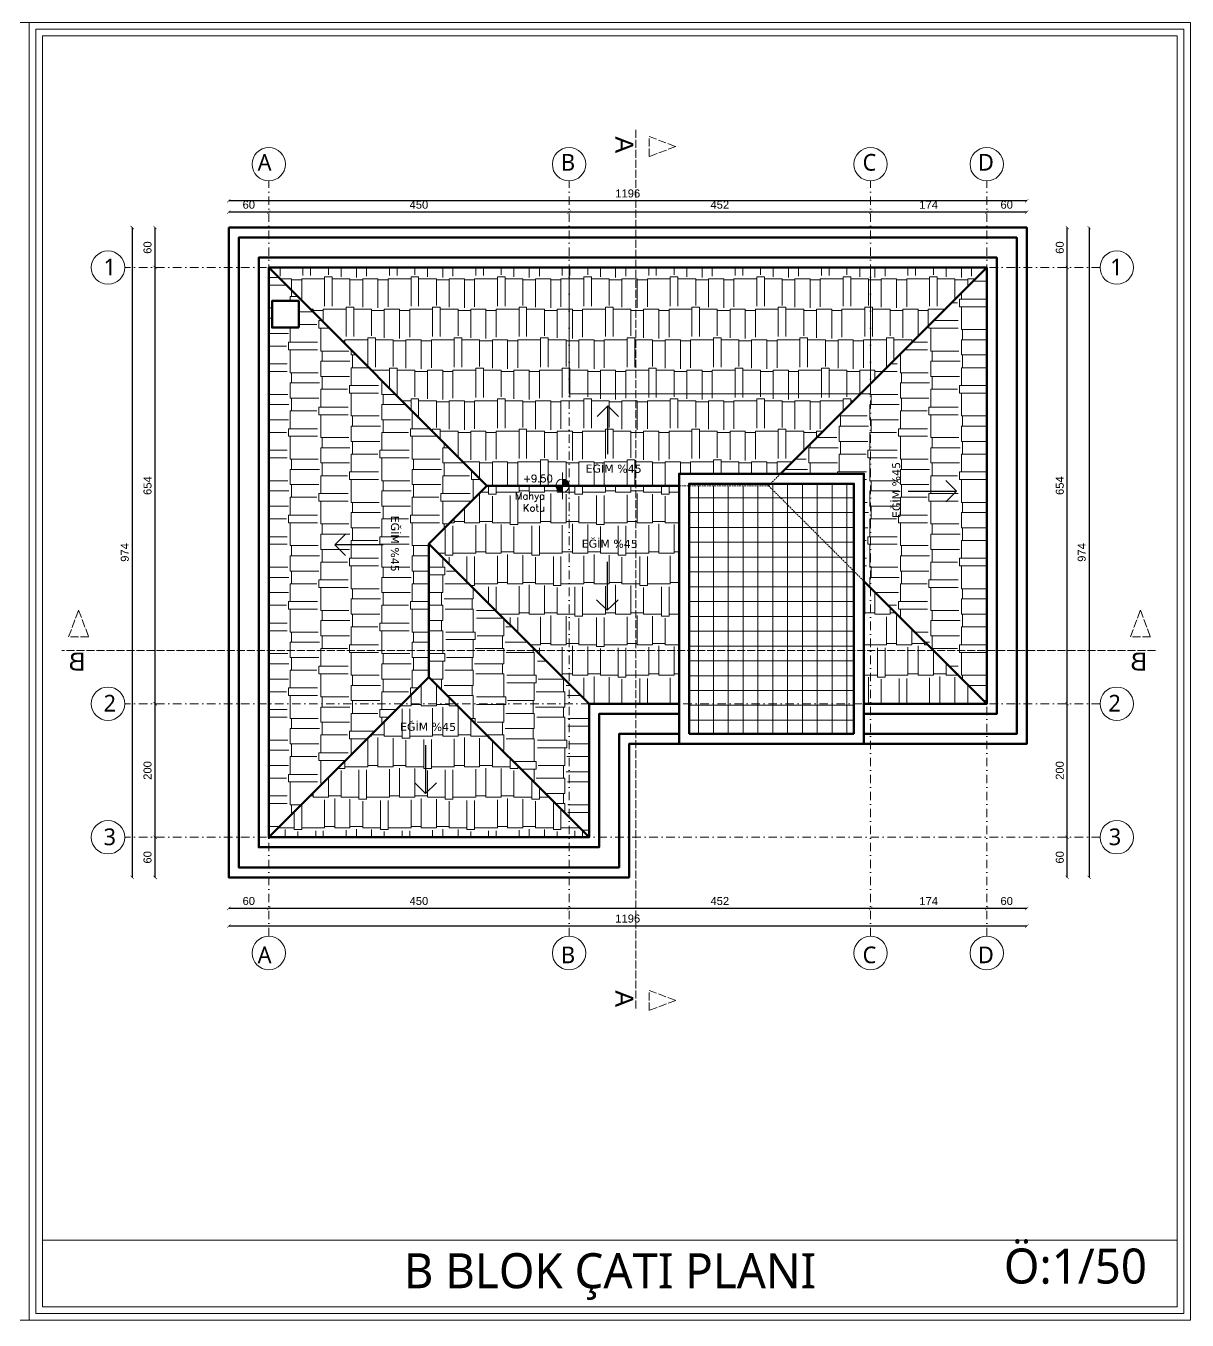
# Model space of a CAD drawing. Header units: millimetres. Extents: x 14753 to 45183, y 5640 to 19518.
# Drawn here: x 24934 to 26674, y 15623 to 17563 of the extents above; entities that cross this region are included whole.
import ezdxf

# ---------------------------------------------------------------- set-up
doc = ezdxf.new("R2010")
doc.units = ezdxf.units.MM
for name, pattern in [('ACAD_ISO02W100', [15, 12, -3]), ('DASHDOT', [25.4, 12.7, -6.35, 0, -6.35]), ('HIDDEN', [0.375, 0.25, -0.125])]:
    doc.linetypes.add(name, pattern=pattern)
for name, color, linetype, lineweight in [('A Antet', 35, 'Continuous', 18), ('CERCEVE', 66, 'Continuous', 0), ('Duvar', 1, 'Continuous', 50), ('Görüneyen', 250, 'HIDDEN', 0), ('k aks', 44, 'DASHDOT', 18), ('k dis olcu', 43, 'Continuous', 18), ('k kolon', 1, 'Continuous', 53), ('k kot', 31, 'Continuous', 20), ('k merd izdş', 153, 'HIDDEN', 9), ('k pencere', 4, 'Continuous', 25), ('k tarama', 252, 'Continuous', 9), ('k ıslak mekan tarama', 252, 'Continuous', 9), ('kesiklii çizgi', 244, 'ACAD_ISO02W100', 5)]:
    doc.layers.add(name, color=color, linetype=linetype, lineweight=lineweight)
doc.layers.add('Standart', color=7, linetype='Continuous')
doc.layers.add('YAzı', color=7, linetype='Continuous')
doc.styles.add('MtXpl_Segoe_UI', font='segoeui.ttf')
doc.styles.add('OLCU', font='romans.shx')
doc.styles.get("Standard").update_dxf_attribs({"font": 'arial.ttf'})
doc.dimstyles.new('icölcü', dxfattribs={"dimtxt": 12, "dimasz": 5, "dimexe": 1.25, "dimexo": 0.625, "dimgap": 5, "dimtad": 1, "dimdec": 0, "dimtxsty": 'Standard', "dimblk": 'ARCHTICK', "dimcen": -10, "dimse1": 1, "dimse2": 1, "dimadec": 0, "dimazin": 0, "dimtfac": 1, "dimtdec": 0, "dimtix": 1, "dimtmove": 0, "dimatfit": 3, "dimldrblk": 'ARCHTICK', "dimfxl": 1, "dimarcsym": 0})

# ---------------------------------------------------------------- blocks, each defined once
blk = doc.blocks.new('KESİT')
at = {"layer": 'kesiklii çizgi', "color": 3}
for p, q in [((381040, 4552600), (381000, 4552585)), ((381060, 4552610), (381060, 4551290)), ((381000, 4552585), (381040, 4552570)), ((380303.5, 4551890), (380288.5, 4551850)), ((380318.5, 4551850), (380303.5, 4551890)), ((381895, 4551890), (381880, 4551850)), ((381910, 4551850), (381895, 4551890)), ((380281.1, 4551829.5), (381920, 4551829.5)), ((381040, 4551320), (381000, 4551305)), ((381000, 4551305), (381040, 4551290))]:
    blk.add_line(p, q, dxfattribs=at)
for points in [[(381040, 4552570), (381040, 4552600)], [(380288.5, 4551850), (380318.5, 4551850)], [(381880, 4551850), (381910, 4551850)], [(381040, 4551290), (381040, 4551320)]]:
    blk.add_lwpolyline(points, dxfattribs=at)
for p in [(381090.5, 4552575), (381090.5, 4551295)]:
    blk.add_text('A', height=27, rotation=90, dxfattribs=at).set_placement(p)
for p in [(380293.5, 4551799.5), (381885, 4551799.5)]:
    blk.add_text('B', height=27, dxfattribs=at).set_placement(p)
blk = doc.blocks.new('_ArchTick')
at = {"color": 0, "linetype": 'ByBlock', "const_width": 0.15}
blk.add_lwpolyline([(-0.5, -0.5), (0.5, 0.5)], dxfattribs=at)
blk = doc.blocks.new('*D225')
at = {"layer": 'Defpoints', "color": 0, "transparency": 16777216}
for p in [(25237.9, 17300.3), (25237.9, 17260.3), (26433.9, 17260.3)]:
    blk.add_point(p, dxfattribs=at)
at = {"layer": 'k dis olcu', "color": 0, "lineweight": -2, "transparency": 16777216}
blk.add_line((26433.9, 17300.3), (25237.9, 17300.3), dxfattribs=at)
at = {"layer": 'k dis olcu', "color": 0, "lineweight": -2, "transparency": 16777216, "xscale": 5, "yscale": 5, "zscale": 5, "rotation": 180}
blk.add_blockref('_ArchTick', (25237.9, 17300.3), dxfattribs=at)
at = {"layer": 'k dis olcu', "color": 0, "lineweight": -2, "transparency": 16777216, "xscale": 5, "yscale": 5, "zscale": 5}
blk.add_blockref('_ArchTick', (26433.9, 17300.3), dxfattribs=at)
at = {"layer": 'k dis olcu', "color": 0, "transparency": 16777216, "insert": (25835.9, 17311.4), "char_height": 12, "attachment_point": 5}
blk.add_mtext('1196', dxfattribs=at)
blk = doc.blocks.new('*D226')
at = {"layer": 'Defpoints', "color": 0, "transparency": 16777216}
for p in [(26373.9, 17283.4), (26373.9, 17260.3), (26433.9, 17260.3)]:
    blk.add_point(p, dxfattribs=at)
at = {"layer": 'k dis olcu', "color": 0, "lineweight": -2, "transparency": 16777216}
blk.add_line((26433.9, 17283.4), (26373.9, 17283.4), dxfattribs=at)
at = {"layer": 'k dis olcu', "color": 0, "lineweight": -2, "transparency": 16777216, "xscale": 5, "yscale": 5, "zscale": 5, "rotation": 180}
blk.add_blockref('_ArchTick', (26373.9, 17283.4), dxfattribs=at)
at = {"layer": 'k dis olcu', "color": 0, "lineweight": -2, "transparency": 16777216, "xscale": 5, "yscale": 5, "zscale": 5}
blk.add_blockref('_ArchTick', (26433.9, 17283.4), dxfattribs=at)
at = {"layer": 'k dis olcu', "color": 0, "transparency": 16777216, "insert": (26403.9, 17294.5), "char_height": 12, "attachment_point": 5}
blk.add_mtext('60', dxfattribs=at)
blk = doc.blocks.new('*D227')
at = {"layer": 'Defpoints', "color": 0, "transparency": 16777216}
for p in [(26199.9, 17283.4), (26199.9, 17283.4), (26373.9, 17260.3)]:
    blk.add_point(p, dxfattribs=at)
at = {"layer": 'k dis olcu', "color": 0, "lineweight": -2, "transparency": 16777216}
blk.add_line((26373.9, 17283.4), (26199.9, 17283.4), dxfattribs=at)
at = {"layer": 'k dis olcu', "color": 0, "lineweight": -2, "transparency": 16777216, "xscale": 5, "yscale": 5, "zscale": 5, "rotation": 180}
blk.add_blockref('_ArchTick', (26199.9, 17283.4), dxfattribs=at)
at = {"layer": 'k dis olcu', "color": 0, "lineweight": -2, "transparency": 16777216, "xscale": 5, "yscale": 5, "zscale": 5}
blk.add_blockref('_ArchTick', (26373.9, 17283.4), dxfattribs=at)
at = {"layer": 'k dis olcu', "color": 0, "transparency": 16777216, "insert": (26286.9, 17294.4), "char_height": 12, "attachment_point": 5}
blk.add_mtext('174', dxfattribs=at)
blk = doc.blocks.new('*D228')
at = {"layer": 'Defpoints', "color": 0, "transparency": 16777216}
for p in [(25747.9, 17283.4), (25747.9, 17283.4), (26199.9, 17283.4)]:
    blk.add_point(p, dxfattribs=at)
at = {"layer": 'k dis olcu', "color": 0, "lineweight": -2, "transparency": 16777216}
blk.add_line((26199.9, 17283.4), (25747.9, 17283.4), dxfattribs=at)
at = {"layer": 'k dis olcu', "color": 0, "lineweight": -2, "transparency": 16777216, "xscale": 5, "yscale": 5, "zscale": 5, "rotation": 180}
blk.add_blockref('_ArchTick', (25747.9, 17283.4), dxfattribs=at)
at = {"layer": 'k dis olcu', "color": 0, "lineweight": -2, "transparency": 16777216, "xscale": 5, "yscale": 5, "zscale": 5}
blk.add_blockref('_ArchTick', (26199.9, 17283.4), dxfattribs=at)
at = {"layer": 'k dis olcu', "color": 0, "transparency": 16777216, "insert": (25973.9, 17294.5), "char_height": 12, "attachment_point": 5}
blk.add_mtext('452', dxfattribs=at)
blk = doc.blocks.new('*D229')
at = {"layer": 'Defpoints', "color": 0, "transparency": 16777216}
for p in [(25297.9, 17283.4), (25297.9, 17283.4), (25747.9, 17283.4)]:
    blk.add_point(p, dxfattribs=at)
at = {"layer": 'k dis olcu', "color": 0, "lineweight": -2, "transparency": 16777216}
blk.add_line((25747.9, 17283.4), (25297.9, 17283.4), dxfattribs=at)
at = {"layer": 'k dis olcu', "color": 0, "lineweight": -2, "transparency": 16777216, "xscale": 5, "yscale": 5, "zscale": 5, "rotation": 180}
blk.add_blockref('_ArchTick', (25297.9, 17283.4), dxfattribs=at)
at = {"layer": 'k dis olcu', "color": 0, "lineweight": -2, "transparency": 16777216, "xscale": 5, "yscale": 5, "zscale": 5}
blk.add_blockref('_ArchTick', (25747.9, 17283.4), dxfattribs=at)
at = {"layer": 'k dis olcu', "color": 0, "transparency": 16777216, "insert": (25522.9, 17294.5), "char_height": 12, "attachment_point": 5}
blk.add_mtext('450', dxfattribs=at)
blk = doc.blocks.new('*D230')
at = {"layer": 'Defpoints', "color": 0, "transparency": 16777216}
for p in [(25237.9, 17283.4), (25297.9, 17283.4), (25237.9, 17260.3)]:
    blk.add_point(p, dxfattribs=at)
at = {"layer": 'k dis olcu', "color": 0, "lineweight": -2, "transparency": 16777216}
blk.add_line((25297.9, 17283.4), (25237.9, 17283.4), dxfattribs=at)
at = {"layer": 'k dis olcu', "color": 0, "lineweight": -2, "transparency": 16777216, "xscale": 5, "yscale": 5, "zscale": 5, "rotation": 180}
blk.add_blockref('_ArchTick', (25237.9, 17283.4), dxfattribs=at)
at = {"layer": 'k dis olcu', "color": 0, "lineweight": -2, "transparency": 16777216, "xscale": 5, "yscale": 5, "zscale": 5}
blk.add_blockref('_ArchTick', (25297.9, 17283.4), dxfattribs=at)
at = {"layer": 'k dis olcu', "color": 0, "transparency": 16777216, "insert": (25267.9, 17294.5), "char_height": 12, "attachment_point": 5}
blk.add_mtext('60', dxfattribs=at)
blk = doc.blocks.new('*D231')
at = {"layer": 'Defpoints', "color": 0, "transparency": 16777216}
for p in [(25237.9, 17260.3), (25093.2, 16286.3), (25237.9, 16286.3)]:
    blk.add_point(p, dxfattribs=at)
at = {"layer": 'k dis olcu', "color": 0, "lineweight": -2, "transparency": 16777216}
blk.add_line((25093.2, 17260.3), (25093.2, 16286.3), dxfattribs=at)
at = {"layer": 'k dis olcu', "color": 0, "lineweight": -2, "transparency": 16777216, "xscale": 5, "yscale": 5, "zscale": 5}
for p, rotation in [((25093.2, 17260.3), 90), ((25093.2, 16286.3), 270)]:
    blk.add_blockref('_ArchTick', p, dxfattribs=dict(at, rotation=rotation))
at = {"layer": 'k dis olcu', "color": 0, "transparency": 16777216, "insert": (25082.1, 16773.3), "char_height": 12, "attachment_point": 5, "rotation": 90}
blk.add_mtext('974', dxfattribs=at)
blk = doc.blocks.new('*D232')
at = {"layer": 'Defpoints', "color": 0, "transparency": 16777216}
for p in [(25127.4, 16346.3), (25237.9, 16346.3), (25237.9, 16286.3)]:
    blk.add_point(p, dxfattribs=at)
at = {"layer": 'k dis olcu', "color": 0, "lineweight": -2, "transparency": 16777216}
blk.add_line((25127.4, 16286.3), (25127.4, 16346.3), dxfattribs=at)
at = {"layer": 'k dis olcu', "color": 0, "lineweight": -2, "transparency": 16777216, "xscale": 5, "yscale": 5, "zscale": 5}
for p, rotation in [((25127.4, 16346.3), 90), ((25127.4, 16286.3), 270)]:
    blk.add_blockref('_ArchTick', p, dxfattribs=dict(at, rotation=rotation))
at = {"layer": 'k dis olcu', "color": 0, "transparency": 16777216, "insert": (25116.2, 16316.3), "char_height": 12, "attachment_point": 5, "rotation": 90}
blk.add_mtext('60', dxfattribs=at)
blk = doc.blocks.new('*D233')
at = {"layer": 'Defpoints', "color": 0, "transparency": 16777216}
for p in [(25127.4, 16546.6), (25127.4, 16546.6), (25237.9, 16346.3)]:
    blk.add_point(p, dxfattribs=at)
at = {"layer": 'k dis olcu', "color": 0, "lineweight": -2, "transparency": 16777216}
blk.add_line((25127.4, 16346.3), (25127.4, 16546.6), dxfattribs=at)
at = {"layer": 'k dis olcu', "color": 0, "lineweight": -2, "transparency": 16777216, "xscale": 5, "yscale": 5, "zscale": 5}
for p, rotation in [((25127.4, 16546.6), 90), ((25127.4, 16346.3), 270)]:
    blk.add_blockref('_ArchTick', p, dxfattribs=dict(at, rotation=rotation))
at = {"layer": 'k dis olcu', "color": 0, "transparency": 16777216, "insert": (25116.2, 16446.5), "char_height": 12, "attachment_point": 5, "rotation": 90}
blk.add_mtext('200', dxfattribs=at)
blk = doc.blocks.new('*D234')
at = {"layer": 'Defpoints', "color": 0, "transparency": 16777216}
for p in [(25127.4, 17200.3), (25127.4, 17200.3), (25127.4, 16546.6)]:
    blk.add_point(p, dxfattribs=at)
at = {"layer": 'k dis olcu', "color": 0, "lineweight": -2, "transparency": 16777216}
blk.add_line((25127.4, 16546.6), (25127.4, 17200.3), dxfattribs=at)
at = {"layer": 'k dis olcu', "color": 0, "lineweight": -2, "transparency": 16777216, "xscale": 5, "yscale": 5, "zscale": 5}
for p, rotation in [((25127.4, 17200.3), 90), ((25127.4, 16546.6), 270)]:
    blk.add_blockref('_ArchTick', p, dxfattribs=dict(at, rotation=rotation))
at = {"layer": 'k dis olcu', "color": 0, "transparency": 16777216, "insert": (25116.2, 16873.5), "char_height": 12, "attachment_point": 5, "rotation": 90}
blk.add_mtext('654', dxfattribs=at)
blk = doc.blocks.new('*D235')
at = {"layer": 'Defpoints', "color": 0, "transparency": 16777216}
for p in [(25127.4, 17260.3), (25237.9, 17260.3), (25127.4, 17200.3)]:
    blk.add_point(p, dxfattribs=at)
at = {"layer": 'k dis olcu', "color": 0, "lineweight": -2, "transparency": 16777216}
blk.add_line((25127.4, 17200.3), (25127.4, 17260.3), dxfattribs=at)
at = {"layer": 'k dis olcu', "color": 0, "lineweight": -2, "transparency": 16777216, "xscale": 5, "yscale": 5, "zscale": 5}
for p, rotation in [((25127.4, 17260.3), 90), ((25127.4, 17200.3), 270)]:
    blk.add_blockref('_ArchTick', p, dxfattribs=dict(at, rotation=rotation))
at = {"layer": 'k dis olcu', "color": 0, "transparency": 16777216, "insert": (25116.2, 17230.3), "char_height": 12, "attachment_point": 5, "rotation": 90}
blk.add_mtext('60', dxfattribs=at)
blk = doc.blocks.new('*D236')
at = {"layer": 'Defpoints', "color": 0, "transparency": 16777216}
for p in [(26433.9, 17260.3), (25837.9, 16286.3), (26527.5, 16286.3)]:
    blk.add_point(p, dxfattribs=at)
at = {"layer": 'k dis olcu', "color": 0, "lineweight": -2, "transparency": 16777216}
blk.add_line((26527.5, 17260.3), (26527.5, 16286.3), dxfattribs=at)
at = {"layer": 'k dis olcu', "color": 0, "lineweight": -2, "transparency": 16777216, "xscale": 5, "yscale": 5, "zscale": 5}
for p, rotation in [((26527.5, 17260.3), 90), ((26527.5, 16286.3), 270)]:
    blk.add_blockref('_ArchTick', p, dxfattribs=dict(at, rotation=rotation))
at = {"layer": 'k dis olcu', "color": 0, "transparency": 16777216, "insert": (26516.4, 16773.3), "char_height": 12, "attachment_point": 5, "rotation": 90}
blk.add_mtext('974', dxfattribs=at)
blk = doc.blocks.new('*D237')
at = {"layer": 'Defpoints', "color": 0, "transparency": 16777216}
for p in [(25837.9, 16346.3), (26494.7, 16346.3), (25837.9, 16286.3)]:
    blk.add_point(p, dxfattribs=at)
at = {"layer": 'k dis olcu', "color": 0, "lineweight": -2, "transparency": 16777216}
blk.add_line((26494.7, 16286.3), (26494.7, 16346.3), dxfattribs=at)
at = {"layer": 'k dis olcu', "color": 0, "lineweight": -2, "transparency": 16777216, "xscale": 5, "yscale": 5, "zscale": 5}
for p, rotation in [((26494.7, 16346.3), 90), ((26494.7, 16286.3), 270)]:
    blk.add_blockref('_ArchTick', p, dxfattribs=dict(at, rotation=rotation))
at = {"layer": 'k dis olcu', "color": 0, "transparency": 16777216, "insert": (26483.5, 16316.3), "char_height": 12, "attachment_point": 5, "rotation": 90}
blk.add_mtext('60', dxfattribs=at)
blk = doc.blocks.new('*D238')
at = {"layer": 'Defpoints', "color": 0, "transparency": 16777216}
for p in [(26433.9, 16546.6), (26494.7, 16546.6), (25837.9, 16346.3)]:
    blk.add_point(p, dxfattribs=at)
at = {"layer": 'k dis olcu', "color": 0, "lineweight": -2, "transparency": 16777216}
blk.add_line((26494.7, 16346.3), (26494.7, 16546.6), dxfattribs=at)
at = {"layer": 'k dis olcu', "color": 0, "lineweight": -2, "transparency": 16777216, "xscale": 5, "yscale": 5, "zscale": 5}
for p, rotation in [((26494.7, 16546.6), 90), ((26494.7, 16346.3), 270)]:
    blk.add_blockref('_ArchTick', p, dxfattribs=dict(at, rotation=rotation))
at = {"layer": 'k dis olcu', "color": 0, "transparency": 16777216, "insert": (26483.5, 16446.5), "char_height": 12, "attachment_point": 5, "rotation": 90}
blk.add_mtext('200', dxfattribs=at)
blk = doc.blocks.new('*D239')
at = {"layer": 'Defpoints', "color": 0, "transparency": 16777216}
for p in [(26433.9, 17200.3), (26494.7, 17200.3), (26433.9, 16546.6)]:
    blk.add_point(p, dxfattribs=at)
at = {"layer": 'k dis olcu', "color": 0, "lineweight": -2, "transparency": 16777216}
blk.add_line((26494.7, 16546.6), (26494.7, 17200.3), dxfattribs=at)
at = {"layer": 'k dis olcu', "color": 0, "lineweight": -2, "transparency": 16777216, "xscale": 5, "yscale": 5, "zscale": 5}
for p, rotation in [((26494.7, 17200.3), 90), ((26494.7, 16546.6), 270)]:
    blk.add_blockref('_ArchTick', p, dxfattribs=dict(at, rotation=rotation))
at = {"layer": 'k dis olcu', "color": 0, "transparency": 16777216, "insert": (26483.5, 16873.5), "char_height": 12, "attachment_point": 5, "rotation": 90}
blk.add_mtext('654', dxfattribs=at)
blk = doc.blocks.new('*D240')
at = {"layer": 'Defpoints', "color": 0, "transparency": 16777216}
for p in [(26433.9, 17260.3), (26494.7, 17260.3), (26433.9, 17200.3)]:
    blk.add_point(p, dxfattribs=at)
at = {"layer": 'k dis olcu', "color": 0, "lineweight": -2, "transparency": 16777216}
blk.add_line((26494.7, 17200.3), (26494.7, 17260.3), dxfattribs=at)
at = {"layer": 'k dis olcu', "color": 0, "lineweight": -2, "transparency": 16777216, "xscale": 5, "yscale": 5, "zscale": 5}
for p, rotation in [((26494.7, 17260.3), 90), ((26494.7, 17200.3), 270)]:
    blk.add_blockref('_ArchTick', p, dxfattribs=dict(at, rotation=rotation))
at = {"layer": 'k dis olcu', "color": 0, "transparency": 16777216, "insert": (26483.5, 17230.3), "char_height": 12, "attachment_point": 5, "rotation": 90}
blk.add_mtext('60', dxfattribs=at)
blk = doc.blocks.new('*D241')
at = {"layer": 'Defpoints', "color": 0, "transparency": 16777216}
for p in [(25237.9, 16486.3), (26433.9, 16486.3), (25237.9, 16213.3)]:
    blk.add_point(p, dxfattribs=at)
at = {"layer": 'k dis olcu', "color": 0, "lineweight": -2, "transparency": 16777216}
blk.add_line((26433.9, 16213.3), (25237.9, 16213.3), dxfattribs=at)
at = {"layer": 'k dis olcu', "color": 0, "lineweight": -2, "transparency": 16777216, "xscale": 5, "yscale": 5, "zscale": 5, "rotation": 180}
blk.add_blockref('_ArchTick', (25237.9, 16213.3), dxfattribs=at)
at = {"layer": 'k dis olcu', "color": 0, "lineweight": -2, "transparency": 16777216, "xscale": 5, "yscale": 5, "zscale": 5}
blk.add_blockref('_ArchTick', (26433.9, 16213.3), dxfattribs=at)
at = {"layer": 'k dis olcu', "color": 0, "transparency": 16777216, "insert": (25835.9, 16224.5), "char_height": 12, "attachment_point": 5}
blk.add_mtext('1196', dxfattribs=at)
blk = doc.blocks.new('*D242')
at = {"layer": 'Defpoints', "color": 0, "transparency": 16777216}
for p in [(26373.9, 16486.3), (26433.9, 16486.3), (26373.9, 16239.7)]:
    blk.add_point(p, dxfattribs=at)
at = {"layer": 'k dis olcu', "color": 0, "lineweight": -2, "transparency": 16777216}
blk.add_line((26433.9, 16239.7), (26373.9, 16239.7), dxfattribs=at)
at = {"layer": 'k dis olcu', "color": 0, "lineweight": -2, "transparency": 16777216, "xscale": 5, "yscale": 5, "zscale": 5, "rotation": 180}
blk.add_blockref('_ArchTick', (26373.9, 16239.7), dxfattribs=at)
at = {"layer": 'k dis olcu', "color": 0, "lineweight": -2, "transparency": 16777216, "xscale": 5, "yscale": 5, "zscale": 5}
blk.add_blockref('_ArchTick', (26433.9, 16239.7), dxfattribs=at)
at = {"layer": 'k dis olcu', "color": 0, "transparency": 16777216, "insert": (26403.9, 16250.8), "char_height": 12, "attachment_point": 5}
blk.add_mtext('60', dxfattribs=at)
blk = doc.blocks.new('*D243')
at = {"layer": 'Defpoints', "color": 0, "transparency": 16777216}
for p in [(26373.9, 16486.3), (26199.9, 16239.7), (26199.9, 16239.7)]:
    blk.add_point(p, dxfattribs=at)
at = {"layer": 'k dis olcu', "color": 0, "lineweight": -2, "transparency": 16777216}
blk.add_line((26373.9, 16239.7), (26199.9, 16239.7), dxfattribs=at)
at = {"layer": 'k dis olcu', "color": 0, "lineweight": -2, "transparency": 16777216, "xscale": 5, "yscale": 5, "zscale": 5, "rotation": 180}
blk.add_blockref('_ArchTick', (26199.9, 16239.7), dxfattribs=at)
at = {"layer": 'k dis olcu', "color": 0, "lineweight": -2, "transparency": 16777216, "xscale": 5, "yscale": 5, "zscale": 5}
blk.add_blockref('_ArchTick', (26373.9, 16239.7), dxfattribs=at)
at = {"layer": 'k dis olcu', "color": 0, "transparency": 16777216, "insert": (26286.9, 16250.7), "char_height": 12, "attachment_point": 5}
blk.add_mtext('174', dxfattribs=at)
blk = doc.blocks.new('*D244')
at = {"layer": 'Defpoints', "color": 0, "transparency": 16777216}
for p in [(25747.9, 16239.7), (25747.9, 16239.7), (26199.9, 16239.7)]:
    blk.add_point(p, dxfattribs=at)
at = {"layer": 'k dis olcu', "color": 0, "lineweight": -2, "transparency": 16777216}
blk.add_line((26199.9, 16239.7), (25747.9, 16239.7), dxfattribs=at)
at = {"layer": 'k dis olcu', "color": 0, "lineweight": -2, "transparency": 16777216, "xscale": 5, "yscale": 5, "zscale": 5, "rotation": 180}
blk.add_blockref('_ArchTick', (25747.9, 16239.7), dxfattribs=at)
at = {"layer": 'k dis olcu', "color": 0, "lineweight": -2, "transparency": 16777216, "xscale": 5, "yscale": 5, "zscale": 5}
blk.add_blockref('_ArchTick', (26199.9, 16239.7), dxfattribs=at)
at = {"layer": 'k dis olcu', "color": 0, "transparency": 16777216, "insert": (25973.9, 16250.8), "char_height": 12, "attachment_point": 5}
blk.add_mtext('452', dxfattribs=at)
blk = doc.blocks.new('*D245')
at = {"layer": 'Defpoints', "color": 0, "transparency": 16777216}
for p in [(25297.9, 16239.7), (25297.9, 16239.7), (25747.9, 16239.7)]:
    blk.add_point(p, dxfattribs=at)
at = {"layer": 'k dis olcu', "color": 0, "lineweight": -2, "transparency": 16777216}
blk.add_line((25747.9, 16239.7), (25297.9, 16239.7), dxfattribs=at)
at = {"layer": 'k dis olcu', "color": 0, "lineweight": -2, "transparency": 16777216, "xscale": 5, "yscale": 5, "zscale": 5, "rotation": 180}
blk.add_blockref('_ArchTick', (25297.9, 16239.7), dxfattribs=at)
at = {"layer": 'k dis olcu', "color": 0, "lineweight": -2, "transparency": 16777216, "xscale": 5, "yscale": 5, "zscale": 5}
blk.add_blockref('_ArchTick', (25747.9, 16239.7), dxfattribs=at)
at = {"layer": 'k dis olcu', "color": 0, "transparency": 16777216, "insert": (25522.9, 16250.8), "char_height": 12, "attachment_point": 5}
blk.add_mtext('450', dxfattribs=at)
blk = doc.blocks.new('*D246')
at = {"layer": 'Defpoints', "color": 0, "transparency": 16777216}
for p in [(25237.9, 16286.3), (25237.9, 16239.7), (25297.9, 16239.7)]:
    blk.add_point(p, dxfattribs=at)
at = {"layer": 'k dis olcu', "color": 0, "lineweight": -2, "transparency": 16777216}
blk.add_line((25297.9, 16239.7), (25237.9, 16239.7), dxfattribs=at)
at = {"layer": 'k dis olcu', "color": 0, "lineweight": -2, "transparency": 16777216, "xscale": 5, "yscale": 5, "zscale": 5, "rotation": 180}
blk.add_blockref('_ArchTick', (25237.9, 16239.7), dxfattribs=at)
at = {"layer": 'k dis olcu', "color": 0, "lineweight": -2, "transparency": 16777216, "xscale": 5, "yscale": 5, "zscale": 5}
blk.add_blockref('_ArchTick', (25297.9, 16239.7), dxfattribs=at)
at = {"layer": 'k dis olcu', "color": 0, "transparency": 16777216, "insert": (25267.9, 16250.8), "char_height": 12, "attachment_point": 5}
blk.add_mtext('60', dxfattribs=at)
blk = doc.blocks.new('dfssdfaswerfawef')
at = {"layer": 'k kot'}
h = blk.add_hatch(color=256, dxfattribs=at)
h.dxf.hatch_style = 1
h.paths.add_polyline_path([(9693.9, 3364.5, 0.414214), (9683.9, 3354.5), (9693.9, 3354.5)])
h.paths.add_polyline_path([(9693.9, 3354.5), (9693.9, 3344.5, 0.414214), (9703.9, 3354.5)])
for p, q in [((9693.9, 3374.5), (9693.9, 3334.5)), ((9673.9, 3354.5), (9763.9, 3354.5))]:
    blk.add_line(p, q, dxfattribs=at)
blk.add_circle((9693.9, 3354.5), 10, dxfattribs=at)

msp = doc.modelspace()

# ---------------------------------------------------------------- hatches: boundary and pattern name
at = {"layer": 'k tarama'}
h = msp.add_hatch(dxfattribs=at)
h.set_pattern_fill('AR-RSHKE', color=256, scale=0.15, angle=180)
h.set_pattern_definition([(180, (-362284.125, -4535202.537), (-97.155, -45.72), [22.86, -19.05, 26.67, -11.43, 34.29, -15.24]), (180, (-362306.985, -4535204.44), (-97.155, -45.72), [19.05, -72.39, 15.24, -22.86]), (180, (-362352.705, -4535199.68), (-97.155, -45.72), [11.43, -118.11]), (270, (-362284.125, -4535202.537), (32.385, -45.72), [43.815, -139.065]), (270, (-362306.985, -4535202.537), (32.385, -45.72), [42.8625, -140.0175]), (270, (-362326.035, -4535202.537), (32.385, -45.72), [40.005, -142.875]), (270, (-362352.705, -4535199.68), (32.385, -45.72), [43.815, -139.065]), (270, (-362364.135, -4535199.68), (32.385, -45.72), [43.815, -139.065]), (270, (-362398.425, -4535202.537), (32.385, -45.72), [41.91, -140.97])])
h.paths.add_polyline_path([(26373.9, 17200.3), (26064.9, 16891.3), (25912.9, 16891.3), (25912.9, 16873.3), (25624.9, 16873.3), (25297.9, 17200.3)])
h = msp.add_hatch(dxfattribs=at)
h.set_pattern_fill('AR-RSHKE', color=256, scale=0.15, angle=270)
h.set_pattern_definition([(270, (-362284.125, -4535202.537), (45.72, -97.155), [22.86, -19.05, 26.67, -11.43, 34.29, -15.24]), (270, (-362282.22, -4535225.397), (45.72, -97.155), [19.05, -72.39, 15.24, -22.86]), (270, (-362286.983, -4535271.117), (45.72, -97.155), [11.43, -118.11]), (0, (-362284.125, -4535202.537), (45.72, 32.385), [43.815, -139.065]), (0, (-362284.125, -4535225.397), (45.72, 32.385), [42.8625, -140.0175]), (0, (-362284.125, -4535244.447), (45.72, 32.385), [40.005, -142.875]), (0, (-362286.983, -4535271.117), (45.72, 32.385), [43.815, -139.065]), (0, (-362286.983, -4535282.547), (45.72, 32.385), [43.815, -139.065]), (0, (-362284.125, -4535316.837), (45.72, 32.385), [41.91, -140.97])])
h.paths.add_polyline_path([(25297.9, 17200.3), (25624.9, 16873.3), (25537.9, 16786.3), (25537.9, 16586.3), (25297.9, 16346.3), (25297.9, 16530.3)])
h.paths.add_polyline_path([(25342.9, 17110.3), (25342.9, 17150.3), (25302.9, 17150.3), (25302.9, 17110.3)], flags=16)
h.paths.add_polyline_path([(25332.9, 17120.3), (25332.9, 17140.3), (25312.9, 17140.3), (25312.9, 17120.3)], flags=0)
h.paths.add_polyline_path([(25333, 17130.3, 1), (25313, 17130.3, 1)], flags=0)
h.paths.add_polyline_path([(26189.9, 16891.3), (26064.9, 16891.3), (26184.9, 17011.3), (26199.9, 17011.3), (26199.9, 17026.3), (26373.9, 17200.3), (26373.9, 16546.3), (26189.9, 16730.3)])
h = msp.add_hatch(dxfattribs=at)
h.set_pattern_fill('AR-RSHKE', color=256, scale=0.15)
h.set_pattern_definition([(0, (-362284.125, -4535202.537), (97.155, 45.72), [22.86, -19.05, 26.67, -11.43, 34.29, -15.24]), (0, (-362261.265, -4535200.63), (97.155, 45.72), [19.05, -72.39, 15.24, -22.86]), (0, (-362215.545, -4535205.395), (97.155, 45.72), [11.43, -118.11]), (90, (-362284.125, -4535202.537), (-32.385, 45.72), [43.815, -139.065]), (90, (-362261.265, -4535202.537), (-32.385, 45.72), [42.8625, -140.0175]), (90, (-362242.215, -4535202.537), (-32.385, 45.72), [40.005, -142.875]), (90, (-362215.545, -4535205.395), (-32.385, 45.72), [43.815, -139.065]), (90, (-362204.115, -4535205.395), (-32.385, 45.72), [43.815, -139.065]), (90, (-362169.825, -4535202.537), (-32.385, 45.72), [41.91, -140.97])])
h.paths.add_polyline_path([(26373.9, 16546.3), (26189.9, 16546.3), (26189.9, 16730.3)])
h.paths.add_polyline_path([(25912.9, 16873.3), (25912.9, 16546.3), (25777.9, 16546.3), (25537.9, 16786.3), (25624.9, 16873.3)])
h.paths.add_polyline_path([(25297.9, 16346.3), (25537.9, 16586.3), (25777.9, 16346.3)])
h = msp.add_hatch(dxfattribs=at)
h.set_pattern_fill('AR-RSHKE', color=256, scale=0.15, angle=90)
h.set_pattern_definition([(90, (-362284.125, -4535202.537), (-45.72, 97.155), [22.86, -19.05, 26.67, -11.43, 34.29, -15.24]), (90, (-362286.03, -4535179.677), (-45.72, 97.155), [19.05, -72.39, 15.24, -22.86]), (90, (-362281.268, -4535133.957), (-45.72, 97.155), [11.43, -118.11]), (180, (-362284.125, -4535202.537), (-45.72, -32.385), [43.815, -139.065]), (180, (-362284.125, -4535179.677), (-45.72, -32.385), [42.8625, -140.0175]), (180, (-362284.125, -4535160.627), (-45.72, -32.385), [40.005, -142.875]), (180, (-362281.268, -4535133.957), (-45.72, -32.385), [43.815, -139.065]), (180, (-362281.268, -4535122.527), (-45.72, -32.385), [43.815, -139.065]), (180, (-362284.125, -4535088.237), (-45.72, -32.385), [41.91, -140.97])])
h.paths.add_polyline_path([(25537.9, 16786.3), (25537.9, 16586.3), (25777.9, 16346.3), (25777.9, 16546.3)])
at = {"layer": 'k ıslak mekan tarama'}
h = msp.add_hatch(dxfattribs=at)
h.set_pattern_fill('NET', color=256, scale=7)
h.set_pattern_definition([(0, (-362284.125, -4535202.537), (0, 22.225), []), (90, (-362284.125, -4535202.537), (-22.225, 1e-15), [])])
h.paths.add_polyline_path([(25927.9, 16873.3), (26046.9, 16873.3), (26174.9, 16745.3), (26174.9, 16501.3), (25927.9, 16501.3)])
h.paths.add_polyline_path([(26046.9, 16873.3), (26049.9, 16876.3), (26174.9, 16876.3), (26174.9, 16745.3)])

# ---------------------------------------------------------------- linework, layer by layer
at = {"layer": 'CERCEVE'}
msp.add_line((24958.8, 15742.6), (26659.3, 15742.6), dxfattribs=at)
for points in [[(23198.4, 15622.6), (24938.8, 15622.6), (24938.8, 17567.6), (23198.4, 17567.6)], [(24938.8, 15622.6), (26679.3, 15622.6), (26679.3, 17567.6), (24938.8, 17567.6)], [(24948.8, 15632.6), (26669.3, 15632.6), (26669.3, 17557.6), (24948.8, 17557.6)], [(24958.8, 15642.6), (26659.3, 15642.6), (26659.3, 17547.6), (24958.8, 17547.6)]]:
    msp.add_lwpolyline(points, close=True, dxfattribs=at)
at = {"layer": 'Duvar'}
for p, q in [((25624.9, 16873.3), (25297.9, 17200.3)), ((26373.9, 17200.3), (26064.9, 16891.3)), ((25624.9, 16873.3), (25537.9, 16786.3)), ((25912.9, 16873.3), (25624.9, 16873.3)), ((25777.9, 16546.3), (25537.9, 16786.3)), ((25537.9, 16586.3), (25537.9, 16786.3)), ((26189.9, 16730.3), (26373.9, 16546.3)), ((25537.9, 16586.3), (25297.9, 16346.3)), ((25777.9, 16346.3), (25537.9, 16586.3))]:
    msp.add_line(p, q, dxfattribs=at)
for points in [[(25237.9, 17260.3), (25237.9, 16530.3), (25237.9, 16286.3), (25837.9, 16286.3), (25837.9, 16486.3), (26433.9, 16486.3), (26433.9, 17260.3)], [(25342.9, 17110.3), (25302.9, 17110.3), (25302.9, 17150.3), (25342.9, 17150.3)]]:
    msp.add_lwpolyline(points, close=True, dxfattribs=at)
for points in [[(26189.9, 16501.3), (26418.9, 16501.3), (26418.9, 17245.3), (25252.9, 17245.3), (25252.9, 16530.3), (25252.9, 16301.3), (25822.9, 16301.3), (25822.9, 16501.3), (25912.9, 16501.3)], [(26189.9, 16531.3), (26388.9, 16531.3), (26388.9, 17215.3), (25282.9, 17215.3), (25282.9, 16530.3), (25282.9, 16331.3), (25792.9, 16331.3), (25792.9, 16531.3), (25912.9, 16531.3)], [(25297.9, 17200.3), (25297.9, 16891.3)], [(25297.9, 17200.3), (25297.9, 16530.3), (25297.9, 16346.3), (25777.9, 16346.3), (25777.9, 16546.3), (25912.9, 16546.3)], [(26189.9, 16546.3), (26373.9, 16546.3), (26373.9, 17200.3), (25297.9, 17200.3)], [(26189.9, 16486.3), (26189.9, 16891.3), (25912.9, 16891.3), (25912.9, 16486.3)], [(26174.9, 16501.3), (26174.9, 16876.3), (25927.9, 16876.3), (25927.9, 16501.3)], [(25927.9, 16501.3), (26174.9, 16501.3)]]:
    msp.add_lwpolyline(points, dxfattribs=at)
at = {"layer": 'Görüneyen', "ltscale": 10}
for p, q in [((26064.9, 16891.3), (26046.9, 16873.3)), ((26046.9, 16873.3), (25912.9, 16873.3)), ((26046.9, 16873.3), (26189.9, 16730.3))]:
    msp.add_line(p, q, dxfattribs=at)
at = {"layer": 'k aks'}
for p, q in [((25297.9, 16197.9), (25297.9, 17330.3)), ((25747.9, 16197.9), (25747.9, 17330.3)), ((26199.9, 16197.9), (26199.9, 17330.3)), ((26373.9, 16197.9), (26373.9, 17330.3)), ((26543.9, 17200.3), (25081.9, 17200.3)), ((26543.9, 16546.6), (25081.9, 16546.6)), ((26543.9, 16346.3), (25081.9, 16346.3))]:
    msp.add_line(p, q, dxfattribs=at)
at = {"layer": 'k aks', "linetype": 'Continuous'}
for centre in [(25297.9, 17355.3), (25747.9, 17355.3), (26199.9, 17355.3), (26373.9, 17355.3), (25056.9, 17200.3), (26568.9, 17200.3), (25056.9, 16546.6), (26568.9, 16546.6), (25056.9, 16346.3), (26568.9, 16346.3), (25297.9, 16172.9), (25747.9, 16172.9), (26199.9, 16172.9), (26373.9, 16172.9)]:
    msp.add_circle(centre, 25, dxfattribs=at)
at = {"layer": 'k merd izdş'}
msp.add_lwpolyline([(26199.9, 17200.3), (25747.9, 17200.3), (25747.9, 17011.3), (26199.9, 17011.3)], close=True, dxfattribs=at)
at = {"layer": 'k pencere'}
for p, q in [((25806.1, 16993.1), (25789.9, 16977.2)), ((25806.1, 16920.7), (25806.1, 16993.1)), ((25806.1, 16993.1), (25822.2, 16977.2)), ((26328.5, 16865.3), (26312.6, 16881.4)), ((26256.1, 16865.3), (26328.5, 16865.3)), ((26328.5, 16865.3), (26312.6, 16849.2)), ((25397, 16784.8), (25412.9, 16800.9)), ((25469.4, 16784.8), (25397, 16784.8)), ((25397, 16784.8), (25412.9, 16768.6)), ((25805.3, 16759), (25805.3, 16686.6)), ((25805.3, 16686.6), (25789.2, 16702.5)), ((25805.3, 16686.6), (25821.5, 16702.5)), ((25533, 16484.5), (25533, 16412.1)), ((25533, 16412.1), (25516.9, 16428)), ((25533, 16412.1), (25549.2, 16428))]:
    msp.add_line(p, q, dxfattribs=at)

# ---------------------------------------------------------------- block references
at = {"layer": 'k kolon', "xscale": -1, "rotation": 359.9996421312763}
msp.add_blockref('dfssdfaswerfawef', (35432.1, 13518.8), dxfattribs=at)
at = {"layer": 'Standart', "xscale": -1}
msp.add_blockref('KESİT', (406907.9, -4535203.2), dxfattribs=at)

# ---------------------------------------------------------------- texts
at = {"layer": 'A Antet', "color": 53, "char_height": 52.5, "attachment_point": 1}
for s, width, gutter_width, insert in [('{\\fSegoe UI|b0|i0|c162|p34;Ö:1/50}', 247.734, 9.38, (26399.6, 15729.9, -574.2)), ('{\\fSegoe UI|b0|i0|c162|p34;B BLOK ÇATI PLANI}', 1034.775, 12.5, (25500.2, 15722.9, -574.2))]:
    msp.add_mtext_dynamic_manual_height_columns(s, width=width, gutter_width=gutter_width, heights=[0], dxfattribs=dict(at, insert=insert))
at = {"layer": 'k aks', "style": 'MtXpl_Segoe_UI'}
for s, p in [('A', (25281.2, 17345.6)), ('B', (25735.9, 17345.6)), ('C', (26187.9, 17345.6)), ('D', (26360.9, 17345.6)), ('1', (25050.3, 17188.6)), ('1', (26559, 17188.6)), ('2', (25050.3, 16534.9)), ('2', (26556.4, 16534.9)), ('3', (25050.3, 16334.6)), ('3', (26556.9, 16334.6)), ('A', (25281.2, 16157.6)), ('B', (25735.9, 16157.6)), ('C', (26187.9, 16157.6)), ('D', (26360.9, 16157.6))]:
    msp.add_text(s, height=25, dxfattribs=at).set_placement(p)
at = {"layer": 'k kot', "char_height": 10.8, "width": 55.52, "attachment_point": 3, "rotation": 359.9996, "style": 'OLCU'}
for s, insert in [('+9.50', (25723.4, 16889.5)), ('Mahya Kotu', (25711.9, 16863.5))]:
    msp.add_mtext(s, dxfattribs=dict(at, insert=insert))
at = {"layer": 'YAzı', "char_height": 12}
for insert, attachment_point, rotation in [((25856.7, 16892.4), 9, 359.6862), ((26232.2, 16908.9), 3, 90.3138), ((25493.3, 16828.4), 1, 269.6862), ((25850.9, 16779.9), 9, 359.6862), ((25578.6, 16505.5), 9, 359.6862)]:
    msp.add_mtext_dynamic_manual_height_columns('{\\fVerdana|b0|i0|c162|p34;EĞİM %45}', width=153.763, gutter_width=12.5, heights=[0], dxfattribs=dict(at, insert=insert, attachment_point=attachment_point, rotation=rotation))

# ---------------------------------------------------------------- dimensions: what is measured, and where the dimension line sits
at = {"layer": 'k dis olcu'}
for base, p1, p2, angle, picture, middle in [((25237.9, 17300.3), (26433.9, 17260.3), (25237.9, 17260.3), 180, '*D225', (25835.9, 17311.4)), ((25237.9, 17283.4), (25297.9, 17283.4), (25237.9, 17260.3), 180, '*D230', (25267.9, 17294.5)), ((25297.9, 17283.4), (25747.9, 17283.4), (25297.9, 17283.4), 180, '*D229', (25522.9, 17294.5)), ((25747.9, 17283.4), (26199.9, 17283.4), (25747.9, 17283.4), 180, '*D228', (25973.9, 17294.5)), ((26199.9, 17283.4), (26373.9, 17260.3), (26199.9, 17283.4), 180, '*D227', (26286.9, 17294.4)), ((26373.9, 17283.4), (26433.9, 17260.3), (26373.9, 17260.3), 180, '*D226', (26403.9, 17294.5)), ((25093.2, 16286.3), (25237.9, 17260.3), (25237.9, 16286.3), 90, '*D231', (25082.1, 16773.3)), ((25127.4, 17260.3), (25127.4, 17200.3), (25237.9, 17260.3), 90, '*D235', (25116.2, 17230.3)), ((26527.5, 16286.3), (26433.9, 17260.3), (25837.9, 16286.3), 90, '*D236', (26516.4, 16773.3)), ((26494.7, 17260.3), (26433.9, 17200.3), (26433.9, 17260.3), 90, '*D240', (26483.5, 17230.3)), ((25127.4, 17200.3), (25127.4, 16546.6), (25127.4, 17200.3), 90, '*D234', (25116.2, 16873.5)), ((26494.7, 17200.3), (26433.9, 16546.6), (26433.9, 17200.3), 90, '*D239', (26483.5, 16873.5)), ((25127.4, 16546.6), (25237.9, 16346.3), (25127.4, 16546.6), 90, '*D233', (25116.2, 16446.5)), ((26494.7, 16546.6), (25837.9, 16346.3), (26433.9, 16546.6), 90, '*D238', (26483.5, 16446.5)), ((25237.9, 16213.3), (26433.9, 16486.3), (25237.9, 16486.3), 180, '*D241', (25835.9, 16224.5)), ((26199.9, 16239.7), (26373.9, 16486.3), (26199.9, 16239.7), 180, '*D243', (26286.9, 16250.7)), ((26373.9, 16239.7), (26433.9, 16486.3), (26373.9, 16486.3), 180, '*D242', (26403.9, 16250.8)), ((25127.4, 16346.3), (25237.9, 16286.3), (25237.9, 16346.3), 90, '*D232', (25116.2, 16316.3)), ((26494.7, 16346.3), (25837.9, 16286.3), (25837.9, 16346.3), 90, '*D237', (26483.5, 16316.3)), ((25237.9, 16239.7), (25297.9, 16239.7), (25237.9, 16286.3), 180, '*D246', (25267.9, 16250.8)), ((25297.9, 16239.7), (25747.9, 16239.7), (25297.9, 16239.7), 180, '*D245', (25522.9, 16250.8)), ((25747.9, 16239.7), (26199.9, 16239.7), (25747.9, 16239.7), 180, '*D244', (25973.9, 16250.8))]:
    dim = msp.add_linear_dim(base=base, p1=p1, p2=p2, angle=angle, dimstyle='icölcü', dxfattribs=at)
    dim.commit()
    dim.dimension.update_dxf_attribs({"geometry": picture, "text_midpoint": middle})

doc.saveas('drawing.dxf')
